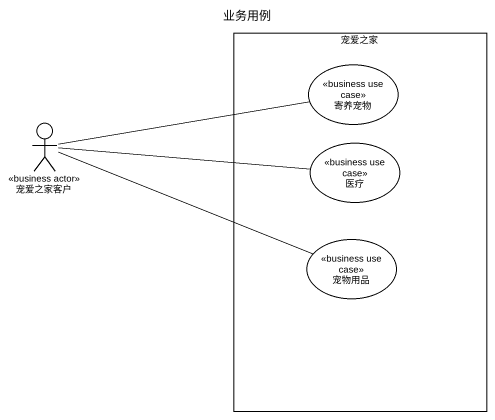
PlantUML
@startuml
title 业务用例
rectangle 宠爱之家 {
  usecase 寄养宠物 <<business use case>>
  usecase 医疗 <<business use case>>
  usecase 宠物用品 <<business use case>>
}
actor 宠爱之家客户 <<business actor>>
宠爱之家客户 -right- 寄养宠物
宠爱之家客户 -right- 医疗
宠爱之家客户 -right- 宠物用品
@enduml
